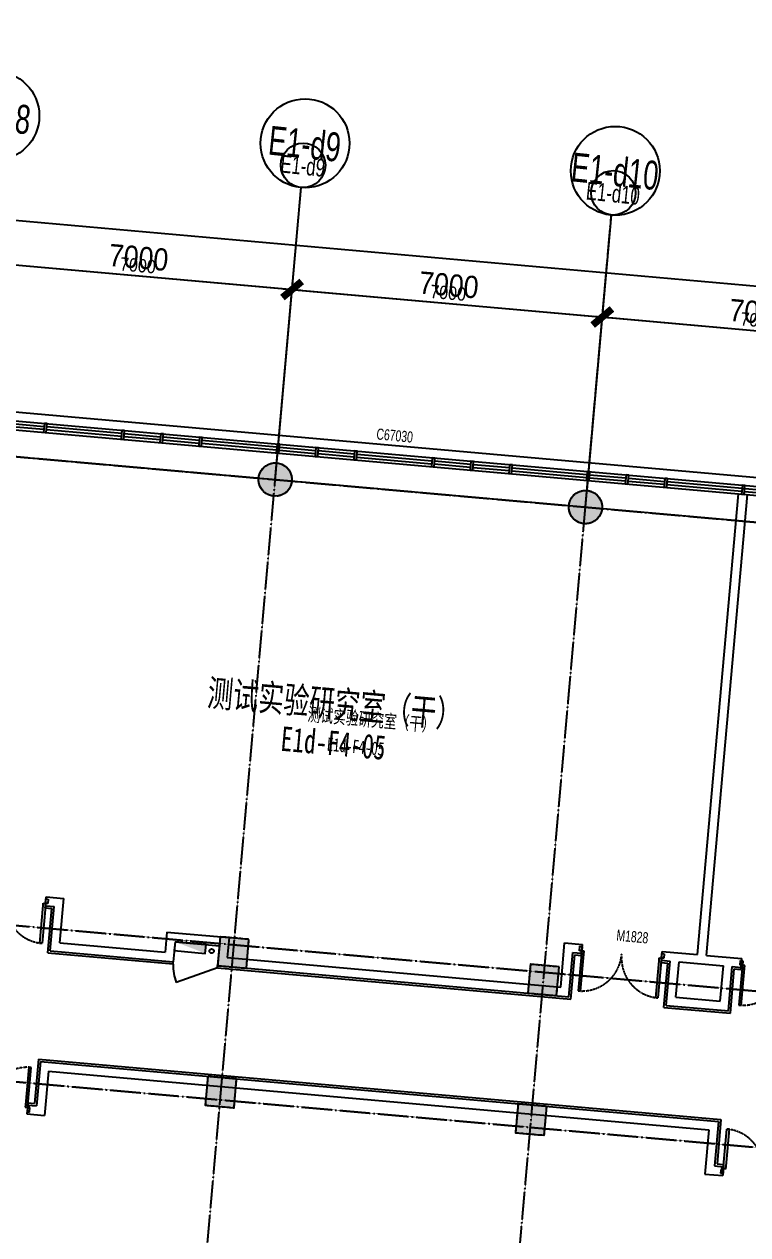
# Model space of a CAD drawing. Header units: millimetres. Extents: x 11669738 to 11859441, y -6222081 to -6069093.
# Drawn here: x 11826302 to 11842566, y -6201156 to -6173936 of the extents above; entities that cross this region are included whole.
import ezdxf
from ezdxf.enums import TextEntityAlignment as Align

# ---------------------------------------------------------------- set-up
doc = ezdxf.new("R2010")
doc.units = ezdxf.units.MM
for name, pattern in [('DASH', [0.35, 0.25, -0.1]), ('E-COLS-F4$0$HIDDEN', [0.375, 0.25, -0.125]), ('E-RG-1F$0$$0$DOTE', [2.42, 2, -0.2, 0.02, -0.2]), ('XRE2$0$HIDDEN', [0.375, 0.25, -0.125])]:
    doc.linetypes.add(name, pattern=pattern)
for name, color, linetype in [('A—墙体', 7, 'Continuous'), ('A—文字索引', 40, 'Continuous'), ('A—轴线、尺寸', 1, 'Continuous'), ('A—门窗', 135, 'Continuous'), ('E-COLS-F4$0$0S-COLS-HATCH', 8, 'Continuous'), ('E-COLS-F4$0$0S-COLS-I', 90, 'E-COLS-F4$0$HIDDEN'), ('E1-RI-4F$0$A-SYMB-DOOR', 4, 'Continuous'), ('E1-RI-4F$0$A-SYMB-DOOR1', 4, 'Continuous'), ('I—平面—文字', 40, 'Continuous'), ('I—平面—文字（放大1：100）', 40, 'XRE2$0$HIDDEN'), ('I—平面—消防设施', 10, 'Continuous'), ('I—平面—装饰面层线', 192, 'Continuous'), ('I—平面—门', 22, 'Continuous'), ('I—平顶—消防设施', 10, 'Continuous'), ('轴线100', 1, 'Continuous')]:
    doc.layers.add(name, color=color, linetype=linetype)
doc.styles.add('ARIAL', font='SIMYOU.TTF', dxfattribs={"width": 0.9})
doc.styles.add('E1-RI-4F$0$ECADI-TXT', font='SIMYOU.TTF')
doc.styles.add('XD2008', font='simhei.ttf', dxfattribs={"width": 0.85})
doc.dimstyles.new('200', dxfattribs={"dimscale": 200, "dimtxt": 2.5, "dimasz": 2, "dimexe": 1, "dimexo": 1, "dimgap": 0.8, "dimtad": 1, "dimdec": 0, "dimdsep": 46, "dimtxsty": 'ARIAL', "dimblk1": 'ARCHTICK', "dimblk2": 'ARCHTICK', "dimsah": 1, "dimcen": -0.9, "dimdle": 1, "dimclrd": 256, "dimclre": 256, "dimclrt": 40, "dimaunit": 1, "dimadec": 0, "dimazin": 0, "dimtfac": 0.35, "dimtdec": 0, "dimtix": 1, "dimtmove": 2, "dimatfit": 3, "dimldrblk": 'ARCHTICK', "dimfxl": 0, "dimtvp": 0.8, "dimtolj": 1, "dimtzin": 0, "dimarcsym": 0})
doc.dimstyles.new('副本 100', dxfattribs={"dimscale": 100, "dimtxt": 2.5, "dimasz": 2, "dimexe": 1, "dimexo": 1, "dimgap": 0.8, "dimtad": 1, "dimdec": 0, "dimdsep": 46, "dimtxsty": 'ARIAL', "dimblk1": 'ARCHTICK', "dimblk2": 'ARCHTICK', "dimsah": 1, "dimcen": -0.9, "dimdle": 1, "dimclrd": 256, "dimclre": 256, "dimclrt": 40, "dimaunit": 1, "dimadec": 0, "dimazin": 0, "dimtfac": 0.35, "dimtdec": 0, "dimtix": 1, "dimtmove": 2, "dimatfit": 3, "dimldrblk": 'ARCHTICK', "dimfxl": 0, "dimtvp": 0.8, "dimtolj": 1, "dimtzin": 0, "dimarcsym": 0})

# ---------------------------------------------------------------- blocks, each defined once
blk = doc.blocks.new('E1-RI-4F$0$ECADI-TAG-DOOR')
blk = doc.blocks.new('E1-RI-4F$0$XFX-BX')
blk.add_lwpolyline([(0, 0), (0, 200), (700, 200), (700, 0)], close=True)
blk.add_solid([(0, 0), (0, 0), (700, 0), (700, 200)])
blk = doc.blocks.new('E1-RI-4F$0$q3e4')
at = {"layer": 'A—门窗'}
for p, q in [((11977995, -7027275), (12034474, -7032284)), ((11977978, -7027474), (12034257, -7032465)), ((12009067, -7030164), (12009878, -7030236)), ((12009073, -7030098), (12009884, -7030170)), ((12009944, -7030175), (12011628, -7030325)), ((12009938, -7030242), (12011622, -7030391)), ((12011681, -7030396), (12012493, -7030468)), ((12011687, -7030330), (12012499, -7030402)), ((12012559, -7030407), (12013371, -7030479)), ((12012553, -7030474), (12013365, -7030546)), ((12013425, -7030551), (12015108, -7030700)), ((12013430, -7030484), (12015114, -7030634)), ((12015168, -7030705), (12015980, -7030777)), ((12015173, -7030639), (12015985, -7030711)), ((12016045, -7030716), (12016857, -7030788)), ((12016039, -7030783), (12016851, -7030855)), ((12016911, -7030860), (12018594, -7031009)), ((12016917, -7030794), (12018600, -7030943)), ((12018660, -7030948), (12019472, -7031020)), ((12018654, -7031015), (12019466, -7031087)), ((12019526, -7031092), (12020337, -7031164)), ((12019532, -7031025), (12020343, -7031097)), ((12020397, -7031169), (12022081, -7031318)), ((12020403, -7031103), (12022086, -7031252)), ((12022146, -7031257), (12022958, -7031329)), ((12022140, -7031324), (12022952, -7031396)), ((12023012, -7031401), (12023824, -7031473)), ((12023018, -7031335), (12023830, -7031407)), ((12023883, -7031478), (12025567, -7031628)), ((12023889, -7031412), (12025573, -7031561)), ((12025627, -7031633), (12026438, -7031705)), ((12025632, -7031566), (12026444, -7031638))]:
    blk.add_line(p, q, dxfattribs=at)
at = {"layer": 'A—门窗', "extrusion": (0, 0, -1)}
for p, q in [((12009890, -7030104), (12009873, -7030303)), ((12009950, -7030109), (12009890, -7030104)), ((12009932, -7030308), (12009950, -7030109)), ((12009873, -7030303), (12009932, -7030308)), ((12011633, -7030258), (12011616, -7030457)), ((12011616, -7030457), (12011676, -7030463)), ((12011693, -7030263), (12011633, -7030258)), ((12011676, -7030463), (12011693, -7030263)), ((12012505, -7030335), (12012487, -7030535)), ((12012565, -7030341), (12012505, -7030335)), ((12012547, -7030540), (12012565, -7030341)), ((12013377, -7030413), (12013359, -7030612)), ((12013436, -7030418), (12013377, -7030413)), ((12013419, -7030617), (12013436, -7030418)), ((12012487, -7030535), (12012547, -7030540)), ((12013359, -7030612), (12013419, -7030617)), ((12015120, -7030567), (12015102, -7030767)), ((12015179, -7030573), (12015120, -7030567)), ((12015162, -7030772), (12015179, -7030573)), ((12015991, -7030645), (12015974, -7030844)), ((12016051, -7030650), (12015991, -7030645)), ((12016033, -7030849), (12016051, -7030650)), ((12016863, -7030722), (12016845, -7030921)), ((12016923, -7030727), (12016863, -7030722)), ((12016905, -7030926), (12016923, -7030727)), ((12015102, -7030767), (12015162, -7030772)), ((12015974, -7030844), (12016033, -7030849)), ((12016845, -7030921), (12016905, -7030926)), ((12018606, -7030876), (12018588, -7031076)), ((12018666, -7030882), (12018606, -7030876)), ((12018648, -7031081), (12018666, -7030882)), ((12019478, -7030954), (12019460, -7031153)), ((12019537, -7030959), (12019478, -7030954)), ((12019520, -7031158), (12019537, -7030959)), ((12018588, -7031076), (12018648, -7031081)), ((12019460, -7031153), (12019520, -7031158)), ((12020349, -7031031), (12020332, -7031230)), ((12020332, -7031230), (12020391, -7031236)), ((12020409, -7031036), (12020349, -7031031)), ((12020391, -7031236), (12020409, -7031036)), ((12022092, -7031186), (12022075, -7031385)), ((12022152, -7031191), (12022092, -7031186)), ((12022134, -7031390), (12022152, -7031191)), ((12022964, -7031263), (12022946, -7031462)), ((12023024, -7031268), (12022964, -7031263)), ((12023006, -7031467), (12023024, -7031268)), ((12022075, -7031385), (12022134, -7031390)), ((12022946, -7031462), (12023006, -7031467)), ((12023835, -7031340), (12023818, -7031539)), ((12023818, -7031539), (12023878, -7031545)), ((12023895, -7031345), (12023835, -7031340)), ((12023878, -7031545), (12023895, -7031345)), ((12025579, -7031495), (12025561, -7031694)), ((12025638, -7031500), (12025579, -7031495)), ((12025621, -7031699), (12025638, -7031500)), ((12025561, -7031694), (12025621, -7031699))]:
    blk.add_line(p, q, dxfattribs=at)
blk = doc.blocks.new('E-COLS-F4')
at = {"layer": 'E-COLS-F4$0$0S-COLS-HATCH'}
h = blk.add_hatch(color=18, dxfattribs=at)
edge = h.paths.add_edge_path()
edge.add_arc((11831944, -6184175), 375, 0, 360)
h = blk.add_hatch(color=18, dxfattribs=at)
edge = h.paths.add_edge_path()
edge.add_arc((11838917, -6184793), 375, 0, 360)
for points in [[(11831354, -6194514), (11830706, -6194456), (11830649, -6195104), (11831296, -6195161)], [(11838327, -6195132), (11837679, -6195074), (11837622, -6195722), (11838269, -6195779)], [(11831076, -6197651), (11830428, -6197594), (11830371, -6198241), (11831018, -6198299)], [(11838048, -6198270), (11837401, -6198212), (11837343, -6198860), (11837991, -6198917)]]:
    blk.add_hatch(color=18, dxfattribs=at).paths.add_polyline_path(points)
at = {"layer": 'A—墙体'}
for points in [[(11831354, -6194514), (11830706, -6194456), (11830649, -6195104), (11831296, -6195161)], [(11838327, -6195132), (11837679, -6195074), (11837622, -6195722), (11838269, -6195779)], [(11831076, -6197651), (11830428, -6197594), (11830371, -6198241), (11831018, -6198299)], [(11838048, -6198270), (11837401, -6198212), (11837343, -6198860), (11837991, -6198917)]]:
    blk.add_lwpolyline(points, close=True, dxfattribs=at)
for centre in [(11831944, -6184175), (11838917, -6184793)]:
    blk.add_circle(centre, 375, dxfattribs=at)
at = {"layer": 'E-COLS-F4$0$0S-COLS-I'}
for points in [[(11831354, -6194514), (11830706, -6194456), (11830649, -6195104), (11831296, -6195161)], [(11838327, -6195132), (11837679, -6195074), (11837622, -6195722), (11838269, -6195779)], [(11831076, -6197651), (11830428, -6197594), (11830371, -6198241), (11831018, -6198299)], [(11838048, -6198270), (11837401, -6198212), (11837343, -6198860), (11837991, -6198917)]]:
    blk.add_lwpolyline(points, close=True, dxfattribs=at)
for centre in [(11831944, -6184175), (11838917, -6184793)]:
    blk.add_circle(centre, 375, dxfattribs=at)
blk = doc.blocks.new('_ArchTick')
at = {"color": 0, "linetype": 'ByBlock', "const_width": 0.4}
blk.add_lwpolyline([(-0.5, -0.5), (0.5, 0.5)], dxfattribs=at)
blk = doc.blocks.new('*D255')
at = {"layer": 'A—轴线、尺寸', "linetype": 'ByBlock', "lineweight": -2}
for p, q in [((11825015, -6183068), (11825368, -6179084)), ((11825152, -6179265), (11832523, -6179919)), ((11831988, -6183686), (11832341, -6179702))]:
    blk.add_line(p, q, dxfattribs=at)
at = {"layer": 'Defpoints', "color": 0, "linetype": 'ByBlock'}
for p in [(11832323, -6179901), (11824997, -6183267), (11831970, -6183886)]:
    blk.add_point(p, dxfattribs=at)
at = {"layer": 'A—轴线、尺寸', "linetype": 'ByBlock', "lineweight": -2, "xscale": 399.9999999999999, "yscale": 400, "zscale": 400}
for p, rotation in [((11825351, -6179283), 174.9322288641356), ((11832323, -6179901), 354.9322288641357)]:
    blk.add_blockref('_ArchTick', p, dxfattribs=dict(at, rotation=rotation))
at = {"layer": 'A—轴线、尺寸', "color": 40, "linetype": 'ByBlock', "insert": (11828873, -6179184), "char_height": 500, "attachment_point": 5, "rotation": 354.9322, "style": 'ARIAL'}
blk.add_mtext('\\A1;7000', dxfattribs=at)
blk = doc.blocks.new('*D256')
at = {"layer": 'A—轴线、尺寸', "linetype": 'ByBlock', "lineweight": -2}
for p, q in [((11778653, -6179459), (11779138, -6173980)), ((11778922, -6174162), (11850142, -6180478)), ((11849475, -6185739), (11849960, -6180261))]:
    blk.add_line(p, q, dxfattribs=at)
at = {"layer": 'Defpoints', "color": 0, "linetype": 'ByBlock'}
for p in [(11778635, -6179658), (11849943, -6180460), (11849457, -6185938)]:
    blk.add_point(p, dxfattribs=at)
at = {"layer": 'A—轴线、尺寸', "linetype": 'ByBlock', "lineweight": -2, "xscale": 399.9999999999999, "yscale": 400, "zscale": 400}
for p, rotation in [((11779121, -6174179), 174.9322288641356), ((11849943, -6180460), 354.9322288641357)]:
    blk.add_blockref('_ArchTick', p, dxfattribs=dict(at, rotation=rotation))
at = {"layer": 'A—轴线、尺寸', "color": 40, "linetype": 'ByBlock', "insert": (11814568, -6176911), "char_height": 500, "attachment_point": 5, "rotation": 354.9322, "style": 'ARIAL'}
blk.add_mtext('\\A1;71100', dxfattribs=at)
blk = doc.blocks.new('*D257')
at = {"layer": 'A—轴线、尺寸', "linetype": 'ByBlock', "lineweight": -2}
for p, q in [((11831988, -6183686), (11832341, -6179702)), ((11832124, -6179884), (11839495, -6180537)), ((11838960, -6184305), (11839314, -6180320))]:
    blk.add_line(p, q, dxfattribs=at)
at = {"layer": 'Defpoints', "color": 0, "linetype": 'ByBlock'}
for p in [(11839296, -6180520), (11831970, -6183886), (11838943, -6184504)]:
    blk.add_point(p, dxfattribs=at)
at = {"layer": 'A—轴线、尺寸', "linetype": 'ByBlock', "lineweight": -2, "xscale": 399.9999999999999, "yscale": 400, "zscale": 400}
for p, rotation in [((11832323, -6179901), 174.9322288641356), ((11839296, -6180520), 354.9322288641357)]:
    blk.add_blockref('_ArchTick', p, dxfattribs=dict(at, rotation=rotation))
at = {"layer": 'A—轴线、尺寸', "color": 40, "linetype": 'ByBlock', "insert": (11835846, -6179802), "char_height": 500, "attachment_point": 5, "rotation": 354.9322, "style": 'ARIAL'}
blk.add_mtext('\\A1;7000', dxfattribs=at)
blk = doc.blocks.new('*D269')
at = {"layer": 'A—轴线、尺寸', "linetype": 'ByBlock', "lineweight": -2}
for p, q in [((11838960, -6184305), (11839314, -6180320)), ((11839097, -6180502), (11846468, -6181155)), ((11845933, -6184923), (11846286, -6180939))]:
    blk.add_line(p, q, dxfattribs=at)
at = {"layer": 'Defpoints', "color": 0, "linetype": 'ByBlock'}
for p in [(11846269, -6181138), (11838943, -6184504), (11845915, -6185122)]:
    blk.add_point(p, dxfattribs=at)
at = {"layer": 'A—轴线、尺寸', "linetype": 'ByBlock', "lineweight": -2, "xscale": 399.9999999999999, "yscale": 400, "zscale": 400}
for p, rotation in [((11839296, -6180519), 174.9322288641356), ((11846269, -6181138), 354.9322288641357)]:
    blk.add_blockref('_ArchTick', p, dxfattribs=dict(at, rotation=rotation))
at = {"layer": 'A—轴线、尺寸', "color": 40, "linetype": 'ByBlock', "insert": (11842819, -6180420), "char_height": 500, "attachment_point": 5, "rotation": 354.9322, "style": 'ARIAL'}
blk.add_mtext('\\A1;7000', dxfattribs=at)
blk = doc.blocks.new('*D414')
at = {"layer": 'Defpoints', "color": 0, "linetype": 'Continuous'}
for p in [(112787, 40516), (105461, 37150), (112433, 36531)]:
    blk.add_point(p, dxfattribs=at)
at = {"layer": '轴线100', "linetype": 'Continuous', "lineweight": -2}
for p, q in [((105470, 37249), (105823, 41234)), ((105714, 41143), (112886, 40507)), ((112442, 36631), (112796, 40615))]:
    blk.add_line(p, q, dxfattribs=at)
at = {"layer": '轴线100', "linetype": 'Continuous', "lineweight": -2, "xscale": 200, "yscale": 200, "zscale": 200}
for p, rotation in [((105814, 41134), 174.9322288765934), ((112787, 40516), 354.9322288765934)]:
    blk.add_blockref('_ArchTick', p, dxfattribs=dict(at, rotation=rotation))
at = {"layer": '轴线100', "color": 40, "linetype": 'Continuous', "insert": (109321, 41057), "char_height": 300, "attachment_point": 5, "rotation": 354.9322, "style": 'ARIAL'}
blk.add_mtext('\\A1;7000', dxfattribs=at)
blk = doc.blocks.new('*D415')
at = {"layer": 'Defpoints', "color": 0, "linetype": 'Continuous'}
for p in [(59098, 40759), (130406, 39957), (129920, 34479)]:
    blk.add_point(p, dxfattribs=at)
at = {"layer": '轴线100', "linetype": 'Continuous', "lineweight": -2}
for p, q in [((59107, 40859), (59593, 46337)), ((59484, 46246), (130506, 39948)), ((129929, 34578), (130415, 40057))]:
    blk.add_line(p, q, dxfattribs=at)
at = {"layer": '轴线100', "linetype": 'Continuous', "lineweight": -2, "xscale": 200, "yscale": 200, "zscale": 200}
for p, rotation in [((59584, 46238), 174.9322288765934), ((130406, 39957), 354.9322288765934)]:
    blk.add_blockref('_ArchTick', p, dxfattribs=dict(at, rotation=rotation))
at = {"layer": '轴线100', "color": 40, "linetype": 'Continuous', "insert": (95016, 43330), "char_height": 300, "attachment_point": 5, "rotation": 354.9322, "style": 'ARIAL'}
blk.add_mtext('\\A1;71100', dxfattribs=at)
blk = doc.blocks.new('*D416')
at = {"layer": 'Defpoints', "color": 0, "linetype": 'Continuous'}
for p in [(119759, 39897), (112433, 36531), (119406, 35913)]:
    blk.add_point(p, dxfattribs=at)
at = {"layer": '轴线100', "linetype": 'Continuous', "lineweight": -2}
for p, q in [((112442, 36631), (112796, 40615)), ((112687, 40525), (119859, 39889)), ((119415, 36013), (119768, 39997))]:
    blk.add_line(p, q, dxfattribs=at)
at = {"layer": '轴线100', "linetype": 'Continuous', "lineweight": -2, "xscale": 200, "yscale": 200, "zscale": 200}
for p, rotation in [((112787, 40516), 174.9322288765934), ((119759, 39897), 354.9322288765934)]:
    blk.add_blockref('_ArchTick', p, dxfattribs=dict(at, rotation=rotation))
at = {"layer": '轴线100', "color": 40, "linetype": 'Continuous', "insert": (116294, 40439), "char_height": 300, "attachment_point": 5, "rotation": 354.9322, "style": 'ARIAL'}
blk.add_mtext('\\A1;7000', dxfattribs=at)
blk = doc.blocks.new('*D418')
at = {"layer": 'Defpoints', "color": 0, "linetype": 'Continuous'}
for p in [(126732, 39279), (119406, 35913), (126379, 35295)]:
    blk.add_point(p, dxfattribs=at)
at = {"layer": '轴线100', "linetype": 'Continuous', "lineweight": -2}
for p, q in [((119415, 36013), (119768, 39997)), ((119660, 39906), (126832, 39270)), ((126387, 35394), (126741, 39379))]:
    blk.add_line(p, q, dxfattribs=at)
at = {"layer": '轴线100', "linetype": 'Continuous', "lineweight": -2, "xscale": 200, "yscale": 200, "zscale": 200}
for p, rotation in [((119759, 39897), 174.9322288765934), ((126732, 39279), 354.9322288765934)]:
    blk.add_blockref('_ArchTick', p, dxfattribs=dict(at, rotation=rotation))
at = {"layer": '轴线100', "color": 40, "linetype": 'Continuous', "insert": (123266, 39821), "char_height": 300, "attachment_point": 5, "rotation": 354.9322, "style": 'ARIAL'}
blk.add_mtext('\\A1;7000', dxfattribs=at)
blk = doc.blocks.new('A$C666141D0')
at = {"layer": '轴线100', "linetype": 'E-RG-1F$0$$0$DOTE'}
for p, q in [((54049.2, 2885.2), (57588.9, 42806.6)), ((61021.9, 2266.8), (64561.5, 42188.2)), ((2111.2, 41109.8), (82507.7, 33980.2)), ((2439.9, 30539.5), (81580.2, 23521.3)), ((2479.5, 27022.2), (81271, 20035))]:
    blk.add_line(p, q, dxfattribs=at)
at = {"layer": '轴线100'}
for centre in [(57633.2, 43307.8), (64605.8, 42689.5)]:
    blk.add_circle(centre, 500, dxfattribs=at)
at = {"layer": '轴线100', "color": 40, "style": 'ARIAL', "width": 0.7}
for s, p in [('E1-d9', (57626.3, 43296.2)), ('E1-d10', (64598.9, 42677.9))]:
    blk.add_text(s, height=400, rotation=354, dxfattribs=at).set_placement(p, align=Align.MIDDLE_CENTER)
at = {"layer": '轴线100', "linetype": 'Continuous'}
for base, p1, p2, picture, middle in [((75005.3, 39957), (3697.4, 40759.1), (74519.5, 34478.5), '*D415', (39614.9, 43329.6)), ((57385.9, 40515.7), (50059.9, 37149.7), (57032.5, 36531.3), '*D414', (53920.2, 41057.1)), ((64358.5, 39897.4), (57032.5, 36531.3), (64005.2, 35913), '*D416', (60892.8, 40438.8)), ((71331.1, 39279.1), (64005.2, 35913.1), (70977.8, 35294.8), '*D418', (67865.4, 39820.6))]:
    dim = blk.add_linear_dim(base=base, p1=p1, p2=p2, angle=354.93223, dimstyle='副本 100', override={"dimtxt": 3}, dxfattribs=at)
    dim.commit()
    dim.dimension.update_dxf_attribs({"geometry": picture, "text_midpoint": middle, "insert": (-55400.8, 0)})

msp = doc.modelspace()

# ---------------------------------------------------------------- linework, layer by layer
at = {"layer": 'A—墙体'}
for p, q in [((11841438.4, -6194855.6), (11842357, -6184496.5)), ((11841637.6, -6194873.3), (11842556.2, -6184514.2)), ((11826777.4, -6193756.2), (11826795, -6193557)), ((11826795, -6193557), (11827193.5, -6193592.4)), ((11827105.1, -6194588.5), (11827193.5, -6193592.4)), ((11826777.4, -6193756.2), (11826976.6, -6193773.9)), ((11826888.2, -6194770), (11826976.6, -6193773.9)), ((11826895.2, -6193766.9), (11826950.9, -6193771.9)), ((11829511, -6194350.3), (11829471.3, -6194798.5)), ((11829511, -6194350.3), (11830905.7, -6194473.9)), ((11830905.7, -6194473.9), (11830866, -6194922.2)), ((11826888.2, -6194770), (11829652.8, -6195015.2)), ((11827105.1, -6194588.5), (11829471.3, -6194798.3)), ((11829692.6, -6194567.1), (11829652.8, -6195015.2)), ((11829692.6, -6194567.1), (11830688.8, -6194655.5)), ((11830688.8, -6194655.5), (11830649.2, -6195103.5)), ((11838361, -6195586.9), (11838449.3, -6194590.5)), ((11838449.3, -6194590.5), (11838848, -6194625.9)), ((11838542.6, -6195803.5), (11838630.9, -6194807.4)), ((11838630.9, -6194807.4), (11838830.3, -6194825.1)), ((11838830.3, -6194825.1), (11838848, -6194625.9)), ((11840623.3, -6194984.1), (11840641, -6194784.9)), ((11840641, -6194784.9), (11841438.4, -6194855.6)), ((11830866, -6194922.2), (11838361, -6195586.9)), ((11840623.3, -6194984.1), (11840822.5, -6195001.8)), ((11840734.2, -6195997.9), (11840822.5, -6195001.8)), ((11840951.1, -6195816.3), (11841021.7, -6195019.4)), ((11841021.7, -6195019.4), (11842017.8, -6195107.8)), ((11841637.6, -6194873.3), (11842433.9, -6194943.9)), ((11842416.3, -6195143.1), (11842433.9, -6194943.9)), ((11830649.2, -6195103.5), (11838542.6, -6195803.5)), ((11841947.1, -6195904.7), (11842017.8, -6195107.8)), ((11842128.7, -6196121.5), (11842217, -6195125.4)), ((11842217, -6195125.4), (11842416.3, -6195143.1)), ((11840951.1, -6195816.3), (11841947.1, -6195904.7)), ((11840734.2, -6195997.9), (11842128.7, -6196121.5)), ((11840807.8, -6196004.6), (11842054.9, -6196115.2)), ((11826667.4, -6197260.5), (11826579.1, -6198256.6)), ((11826667.4, -6197260.5), (11841907.9, -6198612)), ((11826849, -6197477.1), (11826760.6, -6198473.4)), ((11826849, -6197477.1), (11841691, -6198793.3)), ((11826379.8, -6198238.9), (11826362.2, -6198438.1)), ((11826379.8, -6198238.9), (11826579.1, -6198256.6)), ((11826362.2, -6198438.1), (11826760.6, -6198473.4)), ((11841907.9, -6198612), (11841819.5, -6199608.3)), ((11841691, -6198793.3), (11841602.6, -6199789.9)), ((11841819.5, -6199608.3), (11842018.7, -6199626)), ((11842018.7, -6199626), (11842001.1, -6199825.2)), ((11841602.6, -6199789.9), (11842001.1, -6199825.2))]:
    msp.add_line(p, q, dxfattribs=at)
at = {"layer": 'A—轴线、尺寸', "linetype": 'ByBlock'}
for p, q in [((11831944.2, -6184175.3, 0), (11832526.3, -6177610.4, 0)), ((11838916.9, -6184793.6, 0), (11839499, -6178228.7, 0)), ((11783882.9, -6179913.2, 0), (11857445.1, -6186436.7, 0))]:
    msp.add_line(p, q, dxfattribs=at)
for centre in [(11825641.7, -6175996, 0), (11832614.4, -6176614.3, 0), (11839587, -6177232.7, 0)]:
    msp.add_circle(centre, 1000, dxfattribs=at)
at = {"layer": 'A—门窗'}
msp.add_line((11793384, -6179752), (11851556, -6184910.7), dxfattribs=at)
at = {"layer": 'I—平面—消防设施'}
msp.add_circle((11830515.2, -6194777), 50, dxfattribs=at)
at = {"layer": 'I—平面—装饰面层线'}
for p, q in [((11826772.9, -6193806), (11826777.4, -6193756.2)), ((11826772.9, -6193806), (11826922.4, -6193819.3)), ((11826834, -6194815.4), (11826922.4, -6193819.3)), ((11826834, -6194815.4), (11829648.4, -6195065)), ((11838825.9, -6194874.9), (11838830.3, -6194825.1)), ((11829648.4, -6195065), (11829652.8, -6195015.2)), ((11838588, -6195857.7), (11838676.3, -6194861.6)), ((11838676.3, -6194861.6), (11838825.9, -6194874.9)), ((11840618.9, -6195033.9), (11840623.3, -6194984.1)), ((11840618.9, -6195033.9), (11840768.3, -6195047.2)), ((11840680, -6196043.3), (11840768.3, -6195047.2)), ((11830644.8, -6195153.3), (11830649.2, -6195103.5)), ((11830644.8, -6195153.3), (11838588, -6195857.7)), ((11842174.1, -6196175.8), (11842262.4, -6195179.6)), ((11842262.4, -6195179.6), (11842411.8, -6195192.9)), ((11842411.8, -6195192.9), (11842416.3, -6195143.1)), ((11840680, -6196043.3), (11842174.1, -6196175.8)), ((11826622, -6197206.2), (11826533.7, -6198202.3)), ((11826622, -6197206.2), (11841962.1, -6198566.6)), ((11826384.3, -6198189.1), (11826379.8, -6198238.9)), ((11826384.3, -6198189.1), (11826533.7, -6198202.3)), ((11841962.1, -6198566.6), (11841873.8, -6199562.9)), ((11841873.8, -6199562.9), (11842023.2, -6199576.2)), ((11842023.2, -6199576.2), (11842018.7, -6199626))]:
    msp.add_line(p, q, dxfattribs=at)
at = {"layer": 'I—平面—门'}
for p, q in [((11826726.8, -6193751.8), (11826731.2, -6193701.2)), ((11826731.2, -6193701.2), (11826781.9, -6193705.6)), ((11826781.9, -6193705.6), (11826777.4, -6193756.2)), ((11826781.9, -6193705.6), (11826790.8, -6193604.4)), ((11826832.5, -6193710.1), (11826781.9, -6193705.6)), ((11826790.8, -6193604.4), (11826841.4, -6193608.9)), ((11826841.4, -6193608.9), (11826832.5, -6193710.1)), ((11826651.7, -6194597.6), (11826726.8, -6193751.8)), ((11826777.4, -6193756.2), (11826702.3, -6194602.1)), ((11826702.3, -6194602.1), (11826651.7, -6194597.6)), ((11838783.4, -6194770), (11838792.4, -6194668.8)), ((11838834, -6194774.5), (11838783.4, -6194770)), ((11838792.4, -6194668.8), (11838843, -6194673.3)), ((11838834, -6194774.5), (11838828.1, -6194841.3)), ((11838843, -6194673.3), (11838834, -6194774.5)), ((11838884.6, -6194779), (11838834, -6194774.5)), ((11838878.7, -6194845.8), (11838884.6, -6194779)), ((11838828.1, -6194841.3), (11838754.5, -6195670.9)), ((11838805.1, -6195675.4), (11838878.7, -6194845.8)), ((11840496.9, -6195825.5), (11840570.4, -6194995.8)), ((11840621, -6195000.3), (11840547.5, -6195829.9)), ((11840570.4, -6194995.8), (11840576.4, -6194929)), ((11840576.4, -6194929), (11840627, -6194933.5)), ((11840627, -6194933.5), (11840621, -6195000.3)), ((11840627, -6194933.5), (11840636, -6194832.3)), ((11840677.6, -6194938), (11840627, -6194933.5)), ((11840636, -6194832.3), (11840686.6, -6194836.7)), ((11840686.6, -6194836.7), (11840677.6, -6194938)), ((11842395.5, -6195091.8), (11842404.5, -6194990.6)), ((11842446.1, -6195096.3), (11842395.5, -6195091.8)), ((11842404.5, -6194990.6), (11842455.1, -6194995.1)), ((11842446.1, -6195096.3), (11842440.2, -6195163.2)), ((11842455.1, -6194995.1), (11842446.1, -6195096.3)), ((11842496.7, -6195100.8), (11842446.1, -6195096.3)), ((11830644.8, -6195153.4), (11829720.1, -6195481)), ((11842440.2, -6195163.2), (11842366.6, -6195992.8)), ((11842417.2, -6195997.3), (11842490.8, -6195167.7)), ((11842490.8, -6195167.7), (11842496.7, -6195100.8)), ((11838754.5, -6195670.9), (11838805.1, -6195675.4)), ((11840547.5, -6195829.9), (11840496.9, -6195825.5)), ((11842366.6, -6195992.8), (11842417.2, -6195997.3)), ((11826404.3, -6197388.5), (11826329.2, -6198234.4)), ((11826379.8, -6198238.9), (11826454.9, -6197393)), ((11826454.9, -6197393), (11826404.3, -6197388.5)), ((11826329.2, -6198234.4), (11826324.8, -6198285)), ((11826324.8, -6198285), (11826375.4, -6198289.5)), ((11826375.4, -6198289.5), (11826366.4, -6198390.7)), ((11826375.4, -6198289.5), (11826379.8, -6198238.9)), ((11826426, -6198294), (11826375.4, -6198289.5)), ((11826417, -6198395.2), (11826426, -6198294)), ((11826366.4, -6198390.7), (11826417, -6198395.2)), ((11842020.3, -6199608.1), (11842093.9, -6198778.5)), ((11842144.5, -6198783), (11842070.9, -6199612.6)), ((11842093.9, -6198778.5), (11842144.5, -6198783)), ((11841963.8, -6199670.5), (11841954.8, -6199771.7)), ((11842014.4, -6199675), (11841963.8, -6199670.5)), ((11842005.4, -6199776.2), (11842014.4, -6199675)), ((11842014.4, -6199675), (11842020.3, -6199608.1)), ((11842065, -6199679.5), (11842014.4, -6199675)), ((11842070.9, -6199612.6), (11842065, -6199679.5)), ((11841954.8, -6199771.7), (11842005.4, -6199776.2))]:
    msp.add_line(p, q, dxfattribs=at)
at = {"layer": 'I—平面—门', "color": 8, "linetype": 'DASH', "ltscale": 20}
for centre, start, end in [((11826781.9, -6193705.6), 178.17691, 264.93223), ((11838834, -6194774.5), 264.93223, 350.64544), ((11838834, -6194774.5), 350.64544, 355.43223), ((11840627, -6194933.5), 179.21902, 264.93223), ((11840627, -6194933.5), 174.43223, 179.21902), ((11842446.1, -6195096.3), 264.93223, 350.64544), ((11826375.4, -6198289.5), 84.93223, 171.68755), ((11842014.4, -6199675), 359.21902, 84.93223)]:
    msp.add_arc(centre, 900, start, end, dxfattribs=at)
at = {"layer": 'I—平面—门'}
msp.add_arc((11830648.5, -6195109.3), 1000, 177.76859, 201.82461, dxfattribs=at)

# ---------------------------------------------------------------- block references
at = {"layer": 'A—门窗'}
msp.add_blockref('E1-RI-4F$0$q3e4', (-183135, 847191.4), dxfattribs=at)
at = {"layer": 'E1-RI-4F$0$A-SYMB-DOOR'}
ref = msp.add_blockref('E1-RI-4F$0$ECADI-TAG-DOOR', (11835187.8, -6184094), dxfattribs=dict(at, xscale=100.0000000022704, yscale=100.0000000022704, zscale=100.0000000022704, rotation=354.6769983288942))
ref.add_attrib('门窗主编号1', 'C67030', dxfattribs={"height": 250, "rotation": 354.677, "style": 'E1-RI-4F$0$ECADI-TXT', "width": 0.7}).set_placement((11835026.4, -6183347.3), align=Align.RIGHT)
at = {"layer": 'E1-RI-4F$0$A-SYMB-DOOR1'}
ref = msp.add_blockref('E1-RI-4F$0$ECADI-TAG-DOOR', (11840478.9, -6195354.4), dxfattribs=dict(at, xscale=100.0000000022704, yscale=100.0000000022704, zscale=100.0000000022704, rotation=354.6769983288942))
ref.add_attrib('门窗主编号1', 'M1828', dxfattribs={"layer": 'E1-RI-4F$0$A-SYMB-DOOR', "height": 250, "rotation": 354.677, "style": 'E1-RI-4F$0$ECADI-TXT', "width": 0.7}).set_placement((11840317.5, -6194607.8), align=Align.RIGHT)
at = {"layer": 'I—平面—装饰面层线'}
msp.add_blockref('E-COLS-F4', (0, 0), dxfattribs=at)
at = {"layer": 'I—平顶—消防设施', "xscale": -1, "rotation": 174.9484268188945}
msp.add_blockref('E1-RI-4F$0$XFX-BX', (11829692.6, -6194567.1), dxfattribs=at)
at = {"layer": '轴线100', "linetype": 'ByBlock'}
msp.add_blockref('A$C666141D0', (11774937.5, -6220417, 0), dxfattribs=at)

# ---------------------------------------------------------------- texts
at = {"layer": 'A—文字索引', "color": 40, "style": 'ARIAL', "width": 0.7}
for s, p in [('E1-d8', (11825634.8, -6176007.5, 0)), ('E1-d9', (11832607.4, -6176625.9, 0)), ('E1-d10', (11839580.1, -6177244.2, 0))]:
    msp.add_text(s, height=650, rotation=354, dxfattribs=at).set_placement(p, align=Align.MIDDLE_CENTER)
at = {"layer": 'I—平面—文字', "linetype": 'ByBlock', "style": 'XD2008', "width": 0.7}
for s, height, p in [('测试实验研究室（干）', 600, (11830402.4, -6189258.8, 0)), ('E1d-F4-05', 550, (11832051.1, -6190270.4))]:
    msp.add_text(s, height=height, rotation=354.94783, dxfattribs=at).set_placement(p)
at = {"layer": 'I—平面—文字（放大1：100）', "linetype": 'ByBlock', "style": 'XD2008', "width": 0.7}
for s, p in [('测试实验研究室（干）', (11832663.7, -6189596.2, 0)), ('E1d-F4-05', (11833096.3, -6190270.4))]:
    msp.add_text(s, height=300, rotation=354.94783, dxfattribs=at).set_placement(p)

# ---------------------------------------------------------------- dimensions: what is measured, and where the dimension line sits
at = {"layer": 'A—轴线、尺寸', "linetype": 'ByBlock'}
for base, p1, p2, picture, middle in [((11849942.8, -6180459.9, 0), (11778634.9, -6179657.9, 0), (11849457, -6185938.5, 0), '*D256', (11814568, -6176911.3, 0)), ((11832323.4, -6179901.3, 0), (11824997.4, -6183267.3, 0), (11831970, -6183885.7, 0), '*D255', (11828873.3, -6179183.7, 0)), ((11839296, -6180519.6, 0), (11831970, -6183885.7, 0), (11838942.7, -6184504, 0), '*D257', (11835845.9, -6179802, 0)), ((11846268.6, -6181137.8, 0), (11838942.6, -6184503.9, 0), (11845915.3, -6185122.2, 0), '*D269', (11842818.5, -6180420.3, 0))]:
    dim = msp.add_linear_dim(base=base, p1=p1, p2=p2, angle=354.93223, dimstyle='200', dxfattribs=at)
    dim.commit()
    dim.dimension.update_dxf_attribs({"geometry": picture, "text_midpoint": middle})

doc.saveas('drawing.dxf')
